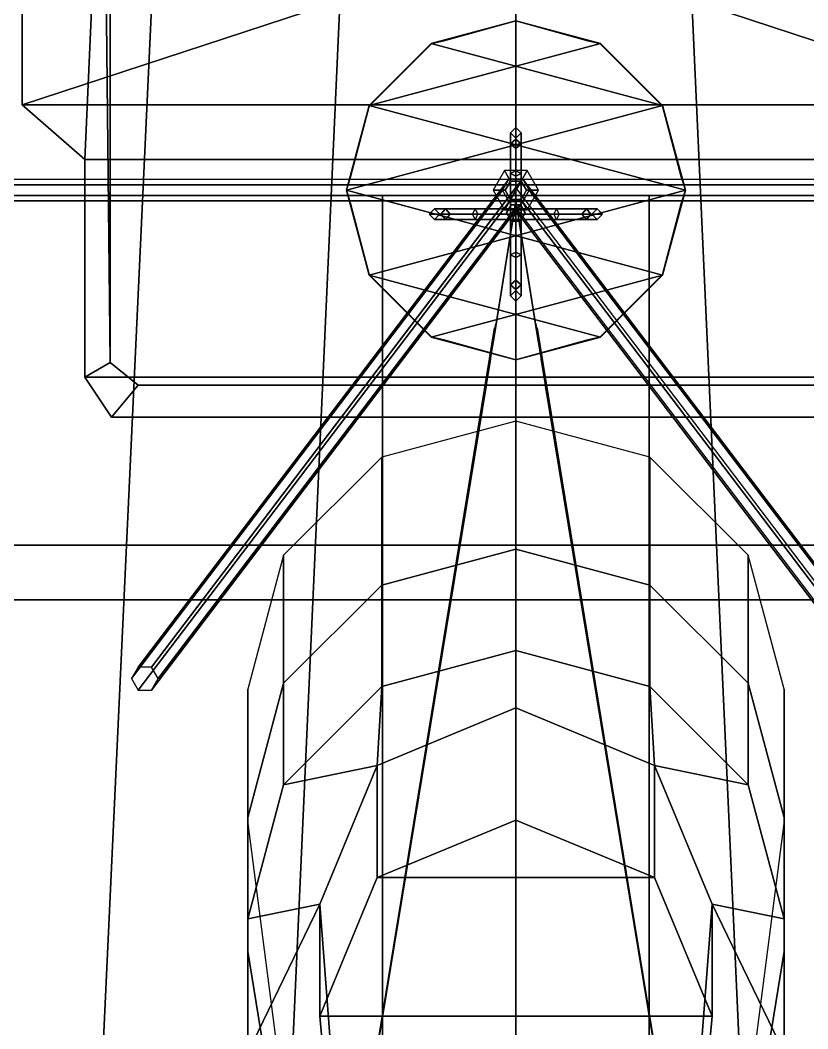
# Model space of a CAD drawing. Header units: millimetres. Extents: x -9 to 9, y -100 to 98.
# Drawn here: x -3.71 to 2.19, y 20.88 to 28.44 of the extents above; entities that cross this region are included whole.
import ezdxf

# ---------------------------------------------------------------- set-up
doc = ezdxf.new("R2010")
doc.units = ezdxf.units.MM
for name, color, linetype in [('cables', 6, 'Continuous'), ('railings', 6, 'Continuous'), ('superstructure', 3, 'Continuous')]:
    doc.layers.add(name, color=color, linetype=linetype)

msp = doc.modelspace()

# ---------------------------------------------------------------- linework, layer by layer
for points in [[(-4.8, 34.97, -4.84), (-3.55, 34.97, -5.46), (-4.86, 20.15, -5.46), (-6.13, 20.15, -4.84)], [(-3.55, 34.97, -5.46), (-2.43, 34.97, -5.73), (-3.12, 20.15, -5.73), (-4.86, 20.15, -5.46)], [(-2.43, 34.97, -5.73), (-1.03, 34.97, -5.92), (-1.7, 20.15, -5.92), (-3.12, 20.15, -5.73)], [(0, 20.15, -5.97), (-1.7, 20.15, -5.92), (-1.03, 34.97, -5.92), (0, 34.97, -5.97)], [(0, 34.97, -5.97), (1.03, 34.97, -5.92), (1.7, 20.15, -5.92), (0, 20.15, -5.97)], [(3.12, 20.15, -5.73), (1.7, 20.15, -5.92), (1.03, 34.97, -5.92), (2.43, 34.97, -5.73)]]:
    msp.add_3dface(points)
at = {"layer": 'cables'}
for points in [[(0, 27.23, 25.35), (0, 36.69, 18.99), (0, 36.69, 18.94), (0, 27.2, 25.27)], [(0, 27.2, 25.27), (0, 36.69, 18.94), (0, 36.69, 18.99), (0, 27.23, 25.35)], [(-1, 16.58, 25.22), (-1, 27.12, 25.29), (-1, 27.09, 25.35), (-1, 16.58, 25.29)], [(-1, 16.58, 25.29), (-1, 27.09, 25.35), (-1, 27.12, 25.29), (-1, 16.58, 25.22)], [(-0.17, 26.02, 24.33), (0, 27.08, 25.27), (0, 27.08, 25.2), (-0.16, 26.08, 24.26)], [(-0.16, 26.08, 24.26), (0, 27.08, 25.2), (0, 27.08, 25.27), (-0.17, 26.02, 24.33)], [(0.17, 26.02, 24.33), (0, 27.08, 25.27), (0, 27.08, 25.2), (0.16, 26.08, 24.26)], [(0.16, 26.08, 24.26), (0, 27.08, 25.2), (0, 27.08, 25.27), (0.17, 26.02, 24.33)], [(1, 16.58, 25.22), (1, 27.12, 25.29), (1, 27.09, 25.35), (1, 16.58, 25.29)], [(1, 16.58, 25.29), (1, 27.09, 25.35), (1, 27.12, 25.29), (1, 16.58, 25.22)], [(-0.15, 26.16, 23.84), (-0.16, 26.08, 24.26), (-0.17, 26.02, 24.33), (-0.24, 25.63, 24.33)], [(-0.24, 25.63, 24.33), (-0.17, 26.02, 24.33), (-0.16, 26.08, 24.26), (-0.15, 26.16, 23.84)], [(0.24, 25.63, 24.33), (0.17, 26.02, 24.33), (0.16, 26.08, 24.26), (0.15, 26.16, 23.84)], [(0.15, 26.16, 23.84), (0.16, 26.08, 24.26), (0.17, 26.02, 24.33), (0.24, 25.63, 24.33)], [(-1.41, 18.469, 17.6144), (-0.16, 26.1285, 23.8692), (-0.16, 26.0863, 23.9081), (-1.42, 18.4143, 17.6642)], [(-1.42, 18.4143, 17.6642), (-0.16, 26.0863, 23.9081), (-0.16, 26.1285, 23.8692), (-1.41, 18.469, 17.6144)], [(1.42, 18.4143, 17.6642), (0.16, 26.0863, 23.9081), (0.16, 26.1285, 23.8692), (1.41, 18.469, 17.6144)], [(1.41, 18.469, 17.6144), (0.16, 26.1285, 23.8692), (0.16, 26.0863, 23.9081), (1.42, 18.4143, 17.6642)], [(-1.46, 18.1793, 17.8788), (-0.2, 25.8528, 24.124), (-0.19, 25.895, 24.085), (-1.45, 18.234, 17.829)], [(-1.45, 18.234, 17.829), (-0.19, 25.895, 24.085), (-0.2, 25.8528, 24.124), (-1.46, 18.1793, 17.8788)], [(1.45, 18.234, 17.829), (0.19, 25.895, 24.085), (0.2, 25.8528, 24.124), (1.46, 18.1793, 17.8788)], [(1.46, 18.1793, 17.8788), (0.2, 25.8528, 24.124), (0.19, 25.895, 24.085), (1.45, 18.234, 17.829)], [(-1.48, 18.0456, 18.0009), (-0.22, 25.7079, 24.258), (-0.23, 25.6657, 24.297), (-1.49, 17.9902, 18.0502)], [(-1.49, 17.9902, 18.0502), (-0.23, 25.6657, 24.297), (-0.22, 25.7079, 24.258), (-1.48, 18.0456, 18.0009)], [(1.48, 18.0456, 18.0009), (0.22, 25.7079, 24.258), (0.23, 25.6657, 24.297), (1.49, 17.9902, 18.0502)], [(1.49, 17.9902, 18.0502), (0.23, 25.6657, 24.297), (0.22, 25.7079, 24.258), (1.48, 18.0456, 18.0009)]]:
    msp.add_3dface(points, dxfattribs=at)
at = {"layer": 'railings'}
for points in [[(-3.7, 27.88, 12.92), (-3.7, 29.86, 12.92), (-3.7, 29.86, 13.03), (-3.7, 27.88, 13.03)], [(-3.7, 27.88, 13.03), (-3.7, 29.86, 13.03), (-3.7, 29.86, 12.92), (-3.7, 27.88, 12.92)], [(-3.7, 27.88, 12.45), (-3.7, 29.86, 12.45), (-3.7, 29.86, 12.56), (-3.7, 27.88, 12.56)], [(-3.7, 27.88, 12.56), (-3.7, 29.86, 12.56), (-3.7, 29.86, 12.45), (-3.7, 27.88, 12.45)], [(-0.54, 28.28, 21.38), (0, 28.43, 21.38), (0, 28.43, 21.27), (-0.54, 28.28, 21.27)], [(-0.54, 28.28, 21.27), (0, 28.43, 21.27), (0, 28.43, 21.38), (-0.54, 28.28, 21.38)], [(-0.54, 28.28, 20.8), (0, 28.43, 20.8), (0, 28.43, 20.91), (-0.54, 28.28, 20.91)], [(-0.54, 28.28, 20.91), (0, 28.43, 20.91), (0, 28.43, 20.8), (-0.54, 28.28, 20.8)], [(0.54, 28.28, 20.91), (0, 28.43, 20.91), (0, 28.43, 20.8), (0.54, 28.28, 20.8)], [(0.54, 28.28, 20.8), (0, 28.43, 20.8), (0, 28.43, 20.91), (0.54, 28.28, 20.91)], [(0.54, 28.28, 21.27), (0, 28.43, 21.27), (0, 28.43, 21.38), (0.54, 28.28, 21.38)], [(0.54, 28.28, 21.38), (0, 28.43, 21.38), (0, 28.43, 21.27), (0.54, 28.28, 21.27)], [(-0.54, 28.28, 20.35), (-0.54, 28.28, 21.38), (-0.63, 28.26, 21.38), (-0.63, 28.26, 20.35)], [(-0.63, 28.26, 20.35), (-0.63, 28.26, 21.38), (-0.54, 28.28, 21.38), (-0.54, 28.28, 20.35)], [(0.63, 28.26, 20.35), (0.63, 28.26, 21.38), (0.54, 28.28, 21.38), (0.54, 28.28, 20.35)], [(0.54, 28.28, 20.35), (0.54, 28.28, 21.38), (0.63, 28.26, 21.38), (0.63, 28.26, 20.35)], [(-1.04, 27.85, 21.38), (-0.63, 28.26, 21.38), (-0.63, 28.26, 21.27), (-1.04, 27.85, 21.27)], [(-1.04, 27.85, 21.27), (-0.63, 28.26, 21.27), (-0.63, 28.26, 21.38), (-1.04, 27.85, 21.38)], [(-1.04, 27.85, 20.8), (-0.63, 28.26, 20.8), (-0.63, 28.26, 20.91), (-1.04, 27.85, 20.91)], [(-1.04, 27.85, 20.91), (-0.63, 28.26, 20.91), (-0.63, 28.26, 20.8), (-1.04, 27.85, 20.8)], [(1.04, 27.85, 20.91), (0.63, 28.26, 20.91), (0.63, 28.26, 20.8), (1.04, 27.85, 20.8)], [(1.04, 27.85, 20.8), (0.63, 28.26, 20.8), (0.63, 28.26, 20.91), (1.04, 27.85, 20.91)], [(1.04, 27.85, 21.27), (0.63, 28.26, 21.27), (0.63, 28.26, 21.38), (1.04, 27.85, 21.38)], [(1.04, 27.85, 21.38), (0.63, 28.26, 21.38), (0.63, 28.26, 21.27), (1.04, 27.85, 21.27)], [(-3.7, 27.88, 12), (-3.7, 27.88, 13.03), (-3.7, 27.8, 13.03), (-3.7, 27.8, 12)], [(-3.7, 27.8, 12), (-3.7, 27.8, 13.03), (-3.7, 27.88, 13.03), (-3.7, 27.88, 12)], [(-1.04, 27.85, 20.35), (-1.04, 27.85, 21.38), (-1.1, 27.79, 21.38), (-1.1, 27.79, 20.35)], [(-1.1, 27.79, 20.35), (-1.1, 27.79, 21.38), (-1.04, 27.85, 21.38), (-1.04, 27.85, 20.35)], [(1.1, 27.79, 20.35), (1.1, 27.79, 21.38), (1.04, 27.85, 21.38), (1.04, 27.85, 20.35)], [(1.04, 27.85, 20.35), (1.04, 27.85, 21.38), (1.1, 27.79, 21.38), (1.1, 27.79, 20.35)], [(-3.7, 27.8, 12.92), (-3.23, 27.39, 12.92), (-3.23, 27.39, 13.03), (-3.7, 27.8, 13.03)], [(-3.7, 27.8, 13.03), (-3.23, 27.39, 13.03), (-3.23, 27.39, 12.92), (-3.7, 27.8, 12.92)], [(-3.7, 27.8, 12.45), (-3.23, 27.39, 12.45), (-3.23, 27.39, 12.56), (-3.7, 27.8, 12.56)], [(-3.7, 27.8, 12.56), (-3.23, 27.39, 12.56), (-3.23, 27.39, 12.45), (-3.7, 27.8, 12.45)], [(-1.24, 27.26, 21.27), (-1.1, 27.79, 21.27), (-1.1, 27.79, 21.38), (-1.24, 27.26, 21.38)], [(-1.24, 27.26, 21.38), (-1.1, 27.79, 21.38), (-1.1, 27.79, 21.27), (-1.24, 27.26, 21.27)], [(-1.24, 27.26, 20.8), (-1.1, 27.79, 20.8), (-1.1, 27.79, 20.91), (-1.24, 27.26, 20.91)], [(-1.24, 27.26, 20.91), (-1.1, 27.79, 20.91), (-1.1, 27.79, 20.8), (-1.24, 27.26, 20.8)], [(1.24, 27.26, 21.38), (1.1, 27.79, 21.38), (1.1, 27.79, 21.27), (1.24, 27.26, 21.27)], [(1.24, 27.26, 21.27), (1.1, 27.79, 21.27), (1.1, 27.79, 21.38), (1.24, 27.26, 21.38)], [(1.24, 27.26, 20.8), (1.1, 27.79, 20.8), (1.1, 27.79, 20.91), (1.24, 27.26, 20.91)], [(1.24, 27.26, 20.91), (1.1, 27.79, 20.91), (1.1, 27.79, 20.8), (1.24, 27.26, 20.8)], [(-3.23, 27.33, 12), (-3.23, 27.33, 13.03), (-3.23, 27.39, 13.03), (-3.23, 27.39, 12)], [(-3.23, 27.39, 12), (-3.23, 27.39, 13.03), (-3.23, 27.33, 13.03), (-3.23, 27.33, 12)], [(-3.23, 27.33, 12.92), (-3.23, 25.82, 12.92), (-3.23, 25.82, 13.03), (-3.23, 27.33, 13.03)], [(-3.23, 27.33, 13.03), (-3.23, 25.82, 13.03), (-3.23, 25.82, 12.92), (-3.23, 27.33, 12.92)], [(-3.23, 27.33, 12.56), (-3.23, 25.82, 12.56), (-3.23, 25.82, 12.45), (-3.23, 27.33, 12.45)], [(-3.23, 27.33, 12.45), (-3.23, 25.82, 12.45), (-3.23, 25.82, 12.56), (-3.23, 27.33, 12.56)], [(-1.24, 27.26, 20.35), (-1.24, 27.26, 21.38), (-1.27, 27.16, 21.38), (-1.27, 27.16, 20.35)], [(-1.27, 27.16, 20.35), (-1.27, 27.16, 21.38), (-1.24, 27.26, 21.38), (-1.24, 27.26, 20.35)], [(1.24, 27.26, 20.35), (1.24, 27.26, 21.38), (1.27, 27.16, 21.38), (1.27, 27.16, 20.35)], [(1.27, 27.16, 20.35), (1.27, 27.16, 21.38), (1.24, 27.26, 21.38), (1.24, 27.26, 20.35)], [(-1.27, 27.16, 20.35), (-1.27, 27.16, 21.38), (-1.24, 27.06, 21.38), (-1.24, 27.06, 20.35)], [(-1.24, 27.06, 20.35), (-1.24, 27.06, 21.38), (-1.27, 27.16, 21.38), (-1.27, 27.16, 20.35)], [(1.24, 27.06, 20.35), (1.24, 27.06, 21.38), (1.27, 27.16, 21.38), (1.27, 27.16, 20.35)], [(1.27, 27.16, 20.35), (1.27, 27.16, 21.38), (1.24, 27.06, 21.38), (1.24, 27.06, 20.35)], [(-1.24, 27.06, 20.91), (-1.1, 26.53, 20.91), (-1.1, 26.53, 20.8), (-1.24, 27.06, 20.8)], [(-1.24, 27.06, 20.8), (-1.1, 26.53, 20.8), (-1.1, 26.53, 20.91), (-1.24, 27.06, 20.91)], [(-1.24, 27.06, 21.38), (-1.1, 26.53, 21.38), (-1.1, 26.53, 21.27), (-1.24, 27.06, 21.27)], [(-1.24, 27.06, 21.27), (-1.1, 26.53, 21.27), (-1.1, 26.53, 21.38), (-1.24, 27.06, 21.38)], [(1.24, 27.06, 21.27), (1.1, 26.53, 21.27), (1.1, 26.53, 21.38), (1.24, 27.06, 21.38)], [(1.24, 27.06, 21.38), (1.1, 26.53, 21.38), (1.1, 26.53, 21.27), (1.24, 27.06, 21.27)], [(1.24, 27.06, 20.8), (1.1, 26.53, 20.8), (1.1, 26.53, 20.91), (1.24, 27.06, 20.91)], [(1.24, 27.06, 20.91), (1.1, 26.53, 20.91), (1.1, 26.53, 20.8), (1.24, 27.06, 20.8)], [(-1.1, 26.53, 20.35), (-1.1, 26.53, 21.38), (-1.04, 26.47, 21.38), (-1.04, 26.47, 20.35)], [(-1.04, 26.47, 20.35), (-1.04, 26.47, 21.38), (-1.1, 26.53, 21.38), (-1.1, 26.53, 20.35)], [(-1.04, 26.47, 20.91), (-0.63, 26.06, 20.91), (-0.63, 26.06, 20.8), (-1.04, 26.47, 20.8)], [(-1.04, 26.47, 20.8), (-0.63, 26.06, 20.8), (-0.63, 26.06, 20.91), (-1.04, 26.47, 20.91)], [(-1.04, 26.47, 21.27), (-0.63, 26.06, 21.27), (-0.63, 26.06, 21.38), (-1.04, 26.47, 21.38)], [(-1.04, 26.47, 21.38), (-0.63, 26.06, 21.38), (-0.63, 26.06, 21.27), (-1.04, 26.47, 21.27)], [(1.04, 26.47, 21.38), (0.63, 26.06, 21.38), (0.63, 26.06, 21.27), (1.04, 26.47, 21.27)], [(1.04, 26.47, 21.27), (0.63, 26.06, 21.27), (0.63, 26.06, 21.38), (1.04, 26.47, 21.38)], [(1.04, 26.47, 20.8), (0.63, 26.06, 20.8), (0.63, 26.06, 20.91), (1.04, 26.47, 20.91)], [(1.04, 26.47, 20.91), (0.63, 26.06, 20.91), (0.63, 26.06, 20.8), (1.04, 26.47, 20.8)], [(1.04, 26.47, 20.35), (1.04, 26.47, 21.38), (1.1, 26.53, 21.38), (1.1, 26.53, 20.35)], [(1.1, 26.53, 20.35), (1.1, 26.53, 21.38), (1.04, 26.47, 21.38), (1.04, 26.47, 20.35)], [(-0.63, 26.06, 20.35), (-0.63, 26.06, 21.38), (-0.54, 26.04, 21.38), (-0.54, 26.04, 20.35)], [(-0.54, 26.04, 20.35), (-0.54, 26.04, 21.38), (-0.63, 26.06, 21.38), (-0.63, 26.06, 20.35)], [(-0.54, 26.04, 20.91), (0, 25.89, 20.91), (0, 25.89, 20.8), (-0.54, 26.04, 20.8)], [(-0.54, 26.04, 20.8), (0, 25.89, 20.8), (0, 25.89, 20.91), (-0.54, 26.04, 20.91)], [(-0.54, 26.04, 21.27), (0, 25.89, 21.27), (0, 25.89, 21.38), (-0.54, 26.04, 21.38)], [(-0.54, 26.04, 21.38), (0, 25.89, 21.38), (0, 25.89, 21.27), (-0.54, 26.04, 21.27)], [(0.54, 26.04, 21.38), (0, 25.89, 21.38), (0, 25.89, 21.27), (0.54, 26.04, 21.27)], [(0.54, 26.04, 21.27), (0, 25.89, 21.27), (0, 25.89, 21.38), (0.54, 26.04, 21.38)], [(0.54, 26.04, 20.8), (0, 25.89, 20.8), (0, 25.89, 20.91), (0.54, 26.04, 20.91)], [(0.54, 26.04, 20.91), (0, 25.89, 20.91), (0, 25.89, 20.8), (0.54, 26.04, 20.8)], [(0.54, 26.04, 20.35), (0.54, 26.04, 21.38), (0.63, 26.06, 21.38), (0.63, 26.06, 20.35)], [(0.63, 26.06, 20.35), (0.63, 26.06, 21.38), (0.54, 26.04, 21.38), (0.54, 26.04, 20.35)], [(-3.23, 25.76, 12), (-3.23, 25.76, 13.03), (-3.23, 25.82, 13.03), (-3.23, 25.82, 12)], [(-3.23, 25.82, 12), (-3.23, 25.82, 13.03), (-3.23, 25.76, 13.03), (-3.23, 25.76, 12)], [(-3.23, 25.76, 13.03), (-3.03, 25.46, 13.03), (-3.03, 25.46, 12.92), (-3.23, 25.76, 12.92)], [(-3.23, 25.76, 12.92), (-3.03, 25.46, 12.92), (-3.03, 25.46, 13.03), (-3.23, 25.76, 13.03)], [(-3.23, 25.76, 12.56), (-3.03, 25.46, 12.56), (-3.03, 25.46, 12.45), (-3.23, 25.76, 12.45)], [(-3.23, 25.76, 12.45), (-3.03, 25.46, 12.45), (-3.03, 25.46, 12.56), (-3.23, 25.76, 12.56)], [(-2.97, 25.46, 12), (-2.97, 25.46, 13.03), (-3.03, 25.46, 13.03), (-3.03, 25.46, 12)], [(-3.03, 25.46, 12), (-3.03, 25.46, 13.03), (-2.97, 25.46, 13.03), (-2.97, 25.46, 12)], [(-2.97, 25.46, 13.03), (2.97, 25.46, 13.03), (2.97, 25.46, 12.92), (-2.97, 25.46, 12.92)], [(-2.97, 25.46, 12.92), (2.97, 25.46, 12.92), (2.97, 25.46, 13.03), (-2.97, 25.46, 13.03)], [(-2.97, 25.46, 12.45), (2.97, 25.46, 12.45), (2.97, 25.46, 12.56), (-2.97, 25.46, 12.56)], [(-2.97, 25.46, 12.56), (2.97, 25.46, 12.56), (2.97, 25.46, 12.45), (-2.97, 25.46, 12.45)]]:
    msp.add_3dface(points, dxfattribs=at)
at = {"layer": 'superstructure'}
for points in [[(-3.09, 30.53, 11.95), (-3.09, 35.26, 11.95), (-3.04, 38.72, 11.95), (-3.04, 25.87, 11.95)], [(-3.04, 25.87, 11.95), (-3.04, 38.72, 11.95), (-3.04, 38.72, 9.77), (-3.04, 25.87, 9.77)], [(-3.7, 27.8, 11.95), (-3.7, 29.94, 11.95), (-3.09, 30.53, 11.95), (-3.23, 27.39, 11.95)], [(-3.23, 25.76, 11.95), (-3.23, 27.39, 11.95), (-3.09, 30.53, 11.95), (-3.04, 25.87, 11.95)], [(-3.7, 27.8, 12), (-3.7, 29.94, 12), (-3.7, 29.94, 11.95), (-3.7, 27.8, 11.95)], [(-1.27, 28.6, 12), (-1.36, 28.7, 12), (-3.7, 29.94, 12), (-3.7, 27.8, 12)], [(3.7, 27.8, 12), (3.7, 29.94, 12), (1.36, 28.7, 12), (1.27, 28.6, 12)], [(7.86, 24.5, 9.77), (7.86, 28.8, 9.77), (-7.86, 28.8, 9.77), (-7.86, 24.5, 9.77)], [(-7.86, 24.5, 9.72), (-7.86, 28.8, 9.72), (7.86, 28.8, 9.72), (7.86, 24.5, 9.72)], [(1.27, 28.6, 12), (-1.27, 28.6, 12), (-3.7, 27.8, 12), (3.7, 27.8, 12)], [(-0.635, 28.2599, 20.25), (0, 28.43, 20.25), (0.635, 28.2599, 20.25), (-1.0999, 27.795, 20.25)], [(0, 28.43, 20.25), (-0.635, 28.2599, 20.25), (-0.635, 28.2599, 20.35), (0, 28.43, 20.35)], [(-0.635, 28.2599, 20.35), (1.0999, 27.795, 20.35), (0.635, 28.2599, 20.35), (0, 28.43, 20.35)], [(0.635, 28.2599, 20.25), (0, 28.43, 20.25), (0, 28.43, 20.35), (0.635, 28.2599, 20.35)], [(-1.0999, 27.795, 20.25), (0.635, 28.2599, 20.25), (1.0999, 27.795, 20.25), (-1.27, 27.16, 20.25)], [(-0.635, 28.2599, 20.25), (-1.0999, 27.795, 20.25), (-1.0999, 27.795, 20.35), (-0.635, 28.2599, 20.35)], [(-1.0999, 27.795, 20.35), (1.27, 27.16, 20.35), (1.0999, 27.795, 20.35), (-0.635, 28.2599, 20.35)], [(1.0999, 27.795, 20.25), (0.635, 28.2599, 20.25), (0.635, 28.2599, 20.35), (1.0999, 27.795, 20.35)], [(3.7, 27.8, 12), (-3.7, 27.8, 12), (-3.23, 27.39, 12), (3.23, 27.39, 12)], [(-3.23, 27.39, 12), (-3.7, 27.8, 12), (-3.7, 27.8, 11.95), (-3.23, 27.39, 11.95)], [(-1.0999, 27.795, 20.25), (-1.27, 27.16, 20.25), (-1.27, 27.16, 20.35), (-1.0999, 27.795, 20.35)], [(-1.27, 27.16, 20.25), (1.0999, 27.795, 20.25), (1.27, 27.16, 20.25), (-1.0999, 26.525, 20.25)], [(-1.27, 27.16, 20.35), (1.0999, 26.525, 20.35), (1.27, 27.16, 20.35), (-1.0999, 27.795, 20.35)], [(1.27, 27.16, 20.25), (1.0999, 27.795, 20.25), (1.0999, 27.795, 20.35), (1.27, 27.16, 20.35)], [(-0.04, 27.59, 29.81), (0, 27.63, 29.81), (0, 27.5429, 29.485), (-0.04, 27.5083, 29.505)], [(-0.04, 27.5083, 30.115), (0, 27.5429, 30.135), (0, 27.63, 29.81), (-0.04, 27.59, 29.81)], [(0, 27.63, 29.81), (0.04, 27.59, 29.81), (0.04, 27.5083, 29.505), (0, 27.5429, 29.485)], [(0, 27.5429, 30.135), (0.04, 27.5083, 30.115), (0.04, 27.59, 29.81), (0, 27.63, 29.81)], [(0, 27.55, 29.81), (-0.04, 27.59, 29.81), (-0.04, 27.5083, 29.505), (0, 27.4736, 29.525)], [(0, 27.4736, 30.095), (-0.04, 27.5083, 30.115), (-0.04, 27.59, 29.81), (0, 27.55, 29.81)], [(-0.04, 27.5083, 29.505), (0, 27.5429, 29.485), (0, 27.305, 29.2471), (-0.04, 27.285, 29.2817)], [(-0.04, 27.285, 30.3383), (0, 27.305, 30.3729), (0, 27.5429, 30.135), (-0.04, 27.5083, 30.115)], [(0.04, 27.59, 29.81), (0, 27.55, 29.81), (0, 27.4736, 29.525), (0.04, 27.5083, 29.505)], [(0.04, 27.5083, 30.115), (0, 27.4736, 30.095), (0, 27.55, 29.81), (0.04, 27.59, 29.81)], [(0, 27.5429, 29.485), (0.04, 27.5083, 29.505), (0.04, 27.285, 29.2817), (0, 27.305, 29.2471)], [(0, 27.305, 30.3729), (0.04, 27.285, 30.3383), (0.04, 27.5083, 30.115), (0, 27.5429, 30.135)], [(0, 27.4736, 29.525), (-0.04, 27.5083, 29.505), (-0.04, 27.285, 29.2817), (0, 27.265, 29.3164)], [(0, 27.265, 30.3036), (-0.04, 27.285, 30.3383), (-0.04, 27.5083, 30.115), (0, 27.4736, 30.095)], [(0.04, 27.5083, 29.505), (0, 27.4736, 29.525), (0, 27.265, 29.3164), (0.04, 27.285, 29.2817)], [(0.04, 27.285, 30.3383), (0, 27.265, 30.3036), (0, 27.4736, 30.095), (0.04, 27.5083, 30.115)], [(3.23, 27.39, 12), (-3.23, 27.39, 12), (-3.23, 25.76, 12), (3.23, 25.76, 12)], [(-3.23, 25.76, 12), (-3.23, 27.39, 12), (-3.23, 27.39, 11.95), (-3.23, 25.76, 11.95)], [(-0.085, 27.3072, 12), (-0.17, 27.16, 12), (-0.08, 27.16, 28.95), (-0.04, 27.2293, 28.95)], [(0.085, 27.3072, 12), (-0.085, 27.3072, 12), (-0.04, 27.2293, 28.95), (0.04, 27.2293, 28.95)], [(-0.04, 27.285, 29.2817), (0, 27.305, 29.2471), (0, 26.98, 29.16), (-0.04, 26.98, 29.2)], [(-0.04, 26.98, 30.42), (0, 26.98, 30.46), (0, 27.305, 30.3729), (-0.04, 27.285, 30.3383)], [(0, 27.305, 29.2471), (0.04, 27.285, 29.2817), (0.04, 26.98, 29.2), (0, 26.98, 29.16)], [(0, 26.98, 30.46), (0.04, 26.98, 30.42), (0.04, 27.285, 30.3383), (0, 27.305, 30.3729)], [(0.17, 27.16, 12), (0.085, 27.3072, 12), (0.04, 27.2293, 28.95), (0.08, 27.16, 28.95)], [(-2.83, 23.5866, 9.77), (-2.88, 23.5, 9.77), (-0.1, 27.16, 20.25), (-0.05, 27.2466, 20.25)], [(-2.73, 23.5866, 9.77), (-2.83, 23.5866, 9.77), (-0.05, 27.2466, 20.25), (0.05, 27.2466, 20.25)], [(-0.04, 27.0907, 28.95), (0.04, 27.2293, 28.95), (-0.04, 27.2293, 28.95), (-0.08, 27.16, 28.95)], [(0, 27.265, 29.3164), (-0.04, 27.285, 29.2817), (-0.04, 26.98, 29.2), (0, 26.98, 29.24)], [(0, 26.98, 30.38), (-0.04, 26.98, 30.42), (-0.04, 27.285, 30.3383), (0, 27.265, 30.3036)], [(0.04, 27.0907, 28.95), (0.08, 27.16, 28.95), (0.04, 27.2293, 28.95), (-0.04, 27.0907, 28.95)], [(0.04, 27.285, 29.2817), (0, 27.265, 29.3164), (0, 26.98, 29.24), (0.04, 26.98, 29.2)], [(0.04, 26.98, 30.42), (0, 26.98, 30.38), (0, 27.265, 30.3036), (0.04, 27.285, 30.3383)], [(-2.88, 23.5, 9.77), (-2.83, 23.4134, 9.77), (-0.05, 27.0734, 20.25), (-0.1, 27.16, 20.25)], [(-2.68, 23.5, 9.77), (-2.73, 23.5866, 9.77), (0, 27.1808, 20.0615), (0, 27.0283, 19.873)], [(-1.27, 27.16, 20.25), (-1.0999, 26.525, 20.25), (-1.0999, 26.525, 20.35), (-1.27, 27.16, 20.35)], [(-1.0999, 26.525, 20.35), (0.635, 26.0601, 20.35), (1.0999, 26.525, 20.35), (-1.27, 27.16, 20.35)], [(-1.0999, 26.525, 20.25), (1.27, 27.16, 20.25), (1.0999, 26.525, 20.25), (-0.635, 26.0601, 20.25)], [(-0.17, 27.16, 12), (-0.085, 27.0128, 12), (-0.04, 27.0907, 28.95), (-0.08, 27.16, 28.95)], [(0.085, 27.0128, 12), (0.17, 27.16, 12), (0.08, 27.16, 28.95), (0.04, 27.0907, 28.95)], [(1.0999, 26.525, 20.25), (1.27, 27.16, 20.25), (1.27, 27.16, 20.35), (1.0999, 26.525, 20.35)], [(-2.83, 23.4134, 9.77), (-2.73, 23.4134, 9.77), (0.05, 27.0734, 20.25), (-0.05, 27.0734, 20.25)], [(-0.085, 27.0128, 12), (0.085, 27.0128, 12), (0.04, 27.0907, 28.95), (-0.04, 27.0907, 28.95)], [(-2.73, 23.4134, 9.77), (-2.68, 23.5, 9.77), (0, 27.0283, 19.873), (0, 27.0076, 20.0615)], [(-0.65, 26.98, 29.81), (-0.61, 27.02, 29.81), (-0.5283, 27.02, 29.505), (-0.5629, 26.98, 29.485)], [(-0.5629, 26.98, 30.135), (-0.5283, 27.02, 30.115), (-0.61, 27.02, 29.81), (-0.65, 26.98, 29.81)], [(-0.61, 27.02, 29.81), (-0.57, 26.98, 29.81), (-0.4936, 26.98, 29.525), (-0.5283, 27.02, 29.505)], [(-0.5283, 27.02, 30.115), (-0.4936, 26.98, 30.095), (-0.57, 26.98, 29.81), (-0.61, 27.02, 29.81)], [(-0.5629, 26.98, 29.485), (-0.5283, 27.02, 29.505), (-0.305, 27.02, 29.2817), (-0.325, 26.98, 29.2471)], [(-0.325, 26.98, 30.3729), (-0.305, 27.02, 30.3383), (-0.5283, 27.02, 30.115), (-0.5629, 26.98, 30.135)], [(-0.5283, 27.02, 29.505), (-0.4936, 26.98, 29.525), (-0.285, 26.98, 29.3164), (-0.305, 27.02, 29.2817)], [(-0.305, 27.02, 30.3383), (-0.285, 26.98, 30.3036), (-0.4936, 26.98, 30.095), (-0.5283, 27.02, 30.115)], [(-0.325, 26.98, 29.2471), (-0.305, 27.02, 29.2817), (0, 27.02, 29.2), (0, 26.98, 29.16)], [(0, 26.98, 30.46), (0, 27.02, 30.42), (-0.305, 27.02, 30.3383), (-0.325, 26.98, 30.3729)], [(-0.305, 27.02, 29.2817), (-0.285, 26.98, 29.3164), (0, 26.98, 29.24), (0, 27.02, 29.2)], [(0, 27.02, 30.42), (0, 26.98, 30.38), (-0.285, 26.98, 30.3036), (-0.305, 27.02, 30.3383)], [(-0.035, 27.0506, 28), (-0.07, 26.99, 28), (-0.07, 26.99, 31.98), (-0.035, 27.0506, 31.98)], [(-0.035, 26.9294, 31.98), (0.035, 27.0506, 31.98), (-0.035, 27.0506, 31.98), (-0.07, 26.99, 31.98)], [(-0.07, 26.99, 28), (-0.035, 27.0506, 28), (0.035, 27.0506, 28), (-0.035, 26.9294, 28)], [(-0.07, 26.99, 28), (-0.035, 26.9294, 28), (-0.035, 26.9294, 31.98), (-0.07, 26.99, 31.98)], [(0.035, 27.0506, 28), (-0.035, 27.0506, 28), (-0.035, 27.0506, 31.98), (0.035, 27.0506, 31.98)], [(0.035, 26.9294, 31.98), (0.07, 26.99, 31.98), (0.035, 27.0506, 31.98), (-0.035, 26.9294, 31.98)], [(-0.035, 26.9294, 28), (0.035, 27.0506, 28), (0.07, 26.99, 28), (0.035, 26.9294, 28)], [(0, 27.02, 29.2), (0, 26.98, 29.24), (0.285, 26.98, 29.3164), (0.305, 27.02, 29.2817)], [(0, 26.98, 29.16), (0, 27.02, 29.2), (0.305, 27.02, 29.2817), (0.325, 26.98, 29.2471)], [(0.305, 27.02, 30.3383), (0.285, 26.98, 30.3036), (0, 26.98, 30.38), (0, 27.02, 30.42)], [(0.325, 26.98, 30.3729), (0.305, 27.02, 30.3383), (0, 27.02, 30.42), (0, 26.98, 30.46)], [(0.07, 26.99, 28), (0.035, 27.0506, 28), (0.035, 27.0506, 31.98), (0.07, 26.99, 31.98)], [(0.035, 26.9294, 28), (0.07, 26.99, 28), (0.07, 26.99, 31.98), (0.035, 26.9294, 31.98)], [(0.305, 27.02, 29.2817), (0.285, 26.98, 29.3164), (0.4936, 26.98, 29.525), (0.5283, 27.02, 29.505)], [(0.5283, 27.02, 30.115), (0.4936, 26.98, 30.095), (0.285, 26.98, 30.3036), (0.305, 27.02, 30.3383)], [(0.325, 26.98, 29.2471), (0.305, 27.02, 29.2817), (0.5283, 27.02, 29.505), (0.5629, 26.98, 29.485)], [(0.5629, 26.98, 30.135), (0.5283, 27.02, 30.115), (0.305, 27.02, 30.3383), (0.325, 26.98, 30.3729)], [(0.5283, 27.02, 29.505), (0.4936, 26.98, 29.525), (0.57, 26.98, 29.81), (0.61, 27.02, 29.81)], [(0.61, 27.02, 29.81), (0.57, 26.98, 29.81), (0.4936, 26.98, 30.095), (0.5283, 27.02, 30.115)], [(0.5629, 26.98, 29.485), (0.5283, 27.02, 29.505), (0.61, 27.02, 29.81), (0.65, 26.98, 29.81)], [(0.65, 26.98, 29.81), (0.61, 27.02, 29.81), (0.5283, 27.02, 30.115), (0.5629, 26.98, 30.135)], [(-0.61, 26.94, 29.81), (-0.65, 26.98, 29.81), (-0.5629, 26.98, 29.485), (-0.5283, 26.94, 29.505)], [(-0.5283, 26.94, 30.115), (-0.5629, 26.98, 30.135), (-0.65, 26.98, 29.81), (-0.61, 26.94, 29.81)], [(-0.57, 26.98, 29.81), (-0.61, 26.94, 29.81), (-0.5283, 26.94, 29.505), (-0.4936, 26.98, 29.525)], [(-0.4936, 26.98, 30.095), (-0.5283, 26.94, 30.115), (-0.61, 26.94, 29.81), (-0.57, 26.98, 29.81)], [(-0.5283, 26.94, 29.505), (-0.5629, 26.98, 29.485), (-0.325, 26.98, 29.2471), (-0.305, 26.94, 29.2817)], [(-0.305, 26.94, 30.3383), (-0.325, 26.98, 30.3729), (-0.5629, 26.98, 30.135), (-0.5283, 26.94, 30.115)], [(-0.4936, 26.98, 29.525), (-0.5283, 26.94, 29.505), (-0.305, 26.94, 29.2817), (-0.285, 26.98, 29.3164)], [(-0.285, 26.98, 30.3036), (-0.305, 26.94, 30.3383), (-0.5283, 26.94, 30.115), (-0.4936, 26.98, 30.095)], [(-0.305, 26.94, 29.2817), (-0.325, 26.98, 29.2471), (0, 26.98, 29.16), (0, 26.94, 29.2)], [(0, 26.94, 30.42), (0, 26.98, 30.46), (-0.325, 26.98, 30.3729), (-0.305, 26.94, 30.3383)], [(-0.285, 26.98, 29.3164), (-0.305, 26.94, 29.2817), (0, 26.94, 29.2), (0, 26.98, 29.24)], [(0, 26.98, 30.38), (0, 26.94, 30.42), (-0.305, 26.94, 30.3383), (-0.285, 26.98, 30.3036)], [(0, 26.98, 29.24), (-0.04, 26.98, 29.2), (-0.04, 26.675, 29.2817), (0, 26.695, 29.3164)], [(-0.04, 26.98, 29.2), (0, 26.98, 29.16), (0, 26.655, 29.2471), (-0.04, 26.675, 29.2817)], [(0, 26.695, 30.3036), (-0.04, 26.675, 30.3383), (-0.04, 26.98, 30.42), (0, 26.98, 30.38)], [(-0.04, 26.675, 30.3383), (0, 26.655, 30.3729), (0, 26.98, 30.46), (-0.04, 26.98, 30.42)], [(-0.035, 26.9294, 28), (0.035, 26.9294, 28), (0.035, 26.9294, 31.98), (-0.035, 26.9294, 31.98)], [(0, 26.98, 29.24), (0, 26.94, 29.2), (0.305, 26.94, 29.2817), (0.285, 26.98, 29.3164)], [(0, 26.94, 29.2), (0, 26.98, 29.16), (0.325, 26.98, 29.2471), (0.305, 26.94, 29.2817)], [(0.285, 26.98, 30.3036), (0.305, 26.94, 30.3383), (0, 26.94, 30.42), (0, 26.98, 30.38)], [(0.305, 26.94, 30.3383), (0.325, 26.98, 30.3729), (0, 26.98, 30.46), (0, 26.94, 30.42)], [(0.04, 26.98, 29.2), (0, 26.98, 29.24), (0, 26.695, 29.3164), (0.04, 26.675, 29.2817)], [(0, 26.98, 29.16), (0.04, 26.98, 29.2), (0.04, 26.675, 29.2817), (0, 26.655, 29.2471)], [(0.04, 26.675, 30.3383), (0, 26.695, 30.3036), (0, 26.98, 30.38), (0.04, 26.98, 30.42)], [(0, 26.655, 30.3729), (0.04, 26.675, 30.3383), (0.04, 26.98, 30.42), (0, 26.98, 30.46)], [(0.285, 26.98, 29.3164), (0.305, 26.94, 29.2817), (0.5283, 26.94, 29.505), (0.4936, 26.98, 29.525)], [(0.4936, 26.98, 30.095), (0.5283, 26.94, 30.115), (0.305, 26.94, 30.3383), (0.285, 26.98, 30.3036)], [(0.305, 26.94, 29.2817), (0.325, 26.98, 29.2471), (0.5629, 26.98, 29.485), (0.5283, 26.94, 29.505)], [(0.5283, 26.94, 30.115), (0.5629, 26.98, 30.135), (0.325, 26.98, 30.3729), (0.305, 26.94, 30.3383)], [(0.4936, 26.98, 29.525), (0.5283, 26.94, 29.505), (0.61, 26.94, 29.81), (0.57, 26.98, 29.81)], [(0.57, 26.98, 29.81), (0.61, 26.94, 29.81), (0.5283, 26.94, 30.115), (0.4936, 26.98, 30.095)], [(0.5283, 26.94, 29.505), (0.5629, 26.98, 29.485), (0.65, 26.98, 29.81), (0.61, 26.94, 29.81)], [(0.61, 26.94, 29.81), (0.65, 26.98, 29.81), (0.5629, 26.98, 30.135), (0.5283, 26.94, 30.115)], [(0, 26.695, 29.3164), (-0.04, 26.675, 29.2817), (-0.04, 26.4517, 29.505), (0, 26.4864, 29.525)], [(0, 26.4864, 30.095), (-0.04, 26.4517, 30.115), (-0.04, 26.675, 30.3383), (0, 26.695, 30.3036)], [(0.04, 26.675, 29.2817), (0, 26.695, 29.3164), (0, 26.4864, 29.525), (0.04, 26.4517, 29.505)], [(0.04, 26.4517, 30.115), (0, 26.4864, 30.095), (0, 26.695, 30.3036), (0.04, 26.675, 30.3383)], [(-0.04, 26.675, 29.2817), (0, 26.655, 29.2471), (0, 26.4171, 29.485), (-0.04, 26.4517, 29.505)], [(-0.04, 26.4517, 30.115), (0, 26.4171, 30.135), (0, 26.655, 30.3729), (-0.04, 26.675, 30.3383)], [(0, 26.655, 29.2471), (0.04, 26.675, 29.2817), (0.04, 26.4517, 29.505), (0, 26.4171, 29.485)], [(0, 26.4171, 30.135), (0.04, 26.4517, 30.115), (0.04, 26.675, 30.3383), (0, 26.655, 30.3729)], [(-1.0999, 26.525, 20.25), (-0.635, 26.0601, 20.25), (-0.635, 26.0601, 20.35), (-1.0999, 26.525, 20.35)], [(-0.635, 26.0601, 20.35), (0, 25.89, 20.35), (0.635, 26.0601, 20.35), (-1.0999, 26.525, 20.35)], [(-0.635, 26.0601, 20.25), (1.0999, 26.525, 20.25), (0.635, 26.0601, 20.25), (0, 25.89, 20.25)], [(0, 26.4864, 29.525), (-0.04, 26.4517, 29.505), (-0.04, 26.37, 29.81), (0, 26.41, 29.81)], [(0, 26.41, 29.81), (-0.04, 26.37, 29.81), (-0.04, 26.4517, 30.115), (0, 26.4864, 30.095)], [(0.04, 26.4517, 29.505), (0, 26.4864, 29.525), (0, 26.41, 29.81), (0.04, 26.37, 29.81)], [(0.04, 26.37, 29.81), (0, 26.41, 29.81), (0, 26.4864, 30.095), (0.04, 26.4517, 30.115)], [(0.635, 26.0601, 20.25), (1.0999, 26.525, 20.25), (1.0999, 26.525, 20.35), (0.635, 26.0601, 20.35)], [(-0.04, 26.4517, 29.505), (0, 26.4171, 29.485), (0, 26.33, 29.81), (-0.04, 26.37, 29.81)], [(-0.04, 26.37, 29.81), (0, 26.33, 29.81), (0, 26.4171, 30.135), (-0.04, 26.4517, 30.115)], [(0, 26.4171, 29.485), (0.04, 26.4517, 29.505), (0.04, 26.37, 29.81), (0, 26.33, 29.81)], [(0, 26.33, 29.81), (0.04, 26.37, 29.81), (0.04, 26.4517, 30.115), (0, 26.4171, 30.135)], [(-0.635, 26.0601, 20.25), (0, 25.89, 20.25), (0, 25.89, 20.35), (-0.635, 26.0601, 20.35)], [(0, 25.89, 20.25), (0.635, 26.0601, 20.25), (0.635, 26.0601, 20.35), (0, 25.89, 20.35)], [(-3.03, 25.46, 11.95), (-3.23, 25.76, 11.95), (-3.04, 25.87, 11.95), (-2.83, 25.7, 11.95)], [(-2.83, 25.7, 11.95), (-3.04, 25.87, 11.95), (-3.04, 25.87, 9.77), (-2.83, 25.7, 9.77)], [(3.23, 25.76, 12), (-3.23, 25.76, 12), (-3.03, 25.46, 12), (3.03, 25.46, 12)], [(-3.03, 25.46, 12), (-3.23, 25.76, 12), (-3.23, 25.76, 11.95), (-3.03, 25.46, 11.95)], [(3.03, 25.46, 11.95), (-3.03, 25.46, 11.95), (-2.83, 25.7, 11.95), (2.83, 25.7, 11.95)], [(2.83, 25.7, 11.95), (-2.83, 25.7, 11.95), (-2.83, 25.7, 9.77), (2.83, 25.7, 9.77)], [(3.03, 25.46, 12), (-3.03, 25.46, 12), (-3.03, 25.46, 11.95), (3.03, 25.46, 11.95)], [(0, 25.43, 9.77), (-1.005, 25.1607, 9.77), (-1.005, 24.2007, 12.33), (0, 24.47, 12.38)], [(1.005, 25.1607, 9.77), (0, 25.43, 9.77), (0, 24.47, 12.38), (1.005, 24.2007, 12.33)], [(-1.005, 25.1607, 9.77), (-1.7407, 24.425, 9.77), (-1.7407, 23.465, 12.2), (-1.005, 24.2007, 12.33)], [(1.7407, 24.425, 9.77), (1.005, 25.1607, 9.77), (1.005, 24.2007, 12.33), (1.7407, 23.465, 12.2)], [(-7.86, 24.5, 9.77), (-7.37, 24.09, 9.77), (7.37, 24.09, 9.77), (7.86, 24.5, 9.77)], [(7.86, 24.5, 9.72), (7.37, 24.09, 9.72), (-7.37, 24.09, 9.72), (-7.86, 24.5, 9.72)], [(-1.7407, 24.425, 9.77), (-2.01, 23.42, 9.77), (-2.01, 22.46, 12.02), (-1.7407, 23.465, 12.2)], [(0, 24.47, 12.38), (-1.005, 24.2007, 12.33), (-1.005, 23.4407, 18.76), (0, 23.71, 18.82)], [(1.005, 24.2007, 12.33), (0, 24.47, 12.38), (0, 23.71, 18.82), (1.005, 23.4407, 18.76)], [(2.01, 23.42, 9.77), (1.7407, 24.425, 9.77), (1.7407, 23.465, 12.2), (2.01, 22.46, 12.02)], [(-1.005, 24.2007, 12.33), (-1.7407, 23.465, 12.2), (-1.7407, 22.705, 18.6), (-1.005, 23.4407, 18.76)], [(1.7407, 23.465, 12.2), (1.005, 24.2007, 12.33), (1.005, 23.4407, 18.76), (1.7407, 22.705, 18.6)], [(-5.18, 24.09, 9.77), (-5.18, 18.91, 9.77), (5.18, 18.91, 9.77), (5.18, 24.09, 9.77)], [(0, 23.71, 18.82), (-1.005, 23.4407, 18.76), (-1.0394, 22.8494, 18.63), (0, 23.28, 18.7252)], [(1.005, 23.4407, 18.76), (0, 23.71, 18.82), (0, 23.28, 18.7252), (1.0394, 22.8494, 18.63)], [(-1.7407, 23.465, 12.2), (-2.01, 22.46, 12.02), (-2.01, 21.7, 18.39), (-1.7407, 22.705, 18.6)], [(-1.005, 23.4407, 18.76), (-1.7407, 22.705, 18.6), (-1.0394, 22.8494, 18.63), (-1.005, 23.4407, 18.76)], [(1.7407, 22.705, 18.6), (1.005, 23.4407, 18.76), (1.0394, 22.8494, 18.63), (1.7407, 22.705, 18.6)], [(2.01, 22.46, 12.02), (1.7407, 23.465, 12.2), (1.7407, 22.705, 18.6), (2.01, 21.7, 18.39)], [(-2.01, 23.42, 9.77), (-2.01, 22.415, 9.77), (-2.01, 21.455, 11.83), (-2.01, 22.46, 12.02)], [(2.01, 22.415, 9.77), (2.01, 23.42, 9.77), (2.01, 22.46, 12.02), (2.01, 21.455, 11.83)], [(0, 23.28, 18.7252), (-1.0394, 22.8494, 18.63), (-1.0394, 22.0094, 20.55), (0, 22.44, 20.76)], [(1.0394, 22.8494, 18.63), (0, 23.28, 18.7252), (0, 22.44, 20.76), (1.0394, 22.0094, 20.55)], [(-1.7407, 22.705, 18.6), (-2.01, 21.7, 18.39), (-1.47, 21.81, 18.41), (-1.0394, 22.8494, 18.63)], [(-1.0394, 22.8494, 18.63), (-1.47, 21.81, 18.41), (-1.47, 20.97, 20.06), (-1.0394, 22.0094, 20.55)], [(1.47, 21.81, 18.41), (1.0394, 22.8494, 18.63), (1.0394, 22.0094, 20.55), (1.47, 20.97, 20.06)], [(2.01, 21.7, 18.39), (1.7407, 22.705, 18.6), (1.0394, 22.8494, 18.63), (1.47, 21.81, 18.41)], [(-2.01, 22.46, 12.02), (-2.01, 21.455, 11.83), (-2.01, 20.695, 18.18), (-2.01, 21.7, 18.39)], [(2.01, 21.455, 11.83), (2.01, 22.46, 12.02), (2.01, 21.7, 18.39), (2.01, 20.695, 18.18)], [(-2.01, 22.415, 9.77), (-1.4, 17.7, 9.77), (-1.4, 17.7, 11.13), (-2.01, 21.455, 11.83)], [(1.0394, 22.0094, 20.55), (0, 22.44, 20.76), (0, 22.44, 20.76), (-1.0394, 22.0094, 20.55)], [(1.4, 17.7, 9.77), (2.01, 22.415, 9.77), (2.01, 21.455, 11.83), (1.4, 17.7, 11.13)], [(1.47, 20.97, 20.06), (1.0394, 22.0094, 20.55), (-1.0394, 22.0094, 20.55), (-1.47, 20.97, 20.06)], [(-1.47, 21.81, 18.41), (-2.01, 21.7, 18.39), (-2.01, 20.695, 18.18), (-1.47, 21.81, 18.41)], [(-2.01, 20.695, 18.18), (-1.4, 16.55, 17.31), (-1.1, 16.94, 17.39), (-1.47, 21.81, 18.41)], [(-1.47, 21.81, 18.41), (-1.1, 16.94, 17.39), (-1.1, 16.94, 18.15), (-1.47, 20.97, 20.06)], [(1.1, 16.94, 17.39), (1.47, 21.81, 18.41), (1.47, 20.97, 20.06), (1.1, 16.94, 18.15)], [(1.4, 16.55, 17.31), (2.01, 20.695, 18.18), (1.47, 21.81, 18.41), (1.1, 16.94, 17.39)], [(2.01, 20.695, 18.18), (2.01, 21.7, 18.39), (1.47, 21.81, 18.41), (2.01, 20.695, 18.18)], [(-2.01, 21.455, 11.83), (-1.4, 17.7, 11.13), (-1.4, 16.55, 17.31), (-2.01, 20.695, 18.18)], [(1.4, 17.7, 11.13), (2.01, 21.455, 11.83), (2.01, 20.695, 18.18), (1.4, 16.55, 17.31)], [(1.1, 16.94, 18.15), (1.47, 20.97, 20.06), (-1.47, 20.97, 20.06), (-1.1, 16.94, 18.15)]]:
    msp.add_3dface(points, dxfattribs=at)

# ---------------------------------------------------------------- meshes
mesh = msp.add_polymesh((2, 6), dxfattribs=dict(at, n_close=True))
for k, corner in enumerate([(-6.68, 27.24, 25.33), (-6.68, 27.2, 25.3993), (-6.68, 27.12, 25.3993), (-6.68, 27.08, 25.33), (-6.68, 27.12, 25.2607), (-6.68, 27.2, 25.2607), (6.68, 27.24, 25.33), (6.68, 27.2, 25.3993), (6.68, 27.12, 25.3993), (6.68, 27.08, 25.33), (6.68, 27.12, 25.2607), (6.68, 27.2, 25.2607)]):
    mesh.set_mesh_vertex(divmod(k, 6), corner)
mesh = msp.add_polymesh((2, 6), dxfattribs=dict(at, n_close=True))
for k, corner in enumerate([(2.68, 23.5, 9.77), (2.73, 23.4134, 9.77), (2.83, 23.4134, 9.77), (2.88, 23.5, 9.77), (2.83, 23.5866, 9.77), (2.73, 23.5866, 9.77), (0, 27.0283, 19.873), (0, 27.0076, 20.0615), (0.05, 27.0734, 20.25), (0.1, 27.16, 20.25), (0.05, 27.2466, 20.25), (0, 27.1808, 20.0615)]):
    mesh.set_mesh_vertex(divmod(k, 6), corner)

doc.saveas('drawing.dxf')
